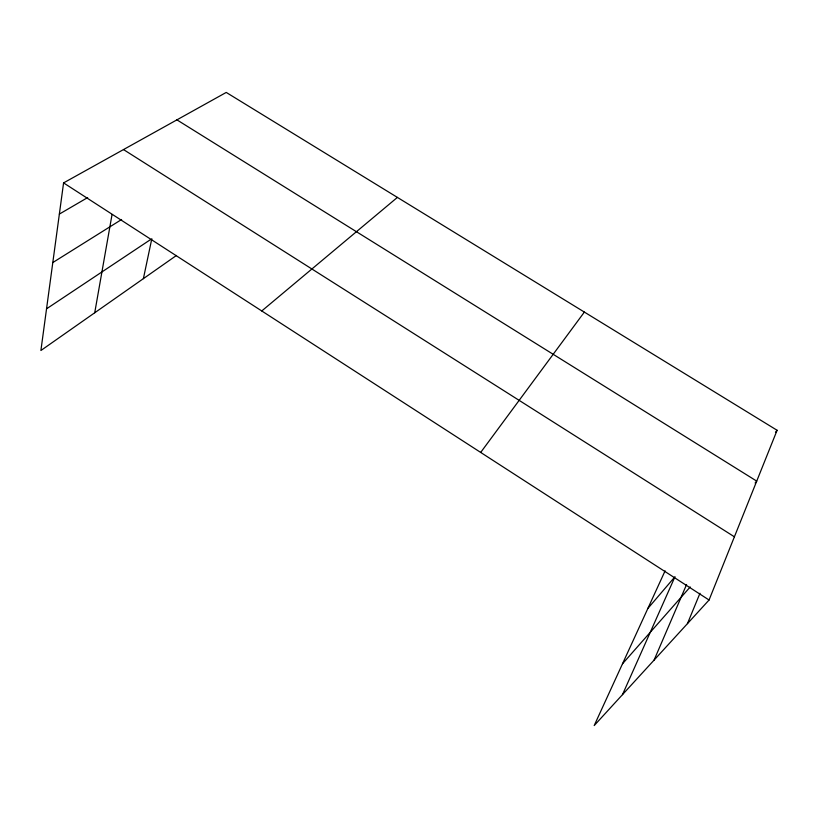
<?xml version="1.0" encoding="UTF-8"?>
<svg xmlns="http://www.w3.org/2000/svg" width="818" height="818" viewBox="0 0 818 818"><rect width="100%" height="100%" fill="white"/><g stroke="black" fill="none" stroke-linecap="round" stroke-linejoin="round"><path stroke-width="1.23" d="M665.106 570.831L594.195 725.566L709.063 600.013L777.1 430.278L226.238 92.434L63.579 182.895L40.9 350.513L176.473 255.451M94.724 312.773L112.056 214.449M143.385 278.652L151.821 238.723M687.437 623.653L699.973 593.265M654.073 660.126L686.578 584.543M622.478 694.656L675.003 576.71L647.866 608.449M480.687 452.436L584.369 312.077M775.474 432.231L777.1 430.278M755.106 483.009L756.722 481.117L176.923 119.857M622.508 663.797L690.218 586.946M261.76 310.963L397.395 197.404M46.544 308.815L150.757 239.439M52.802 262.558L121.616 219.49M59.356 214.091L87.679 197.567M123.498 149.571L734.4 536.802M63.579 182.895L709.063 600.013"/></g></svg>
